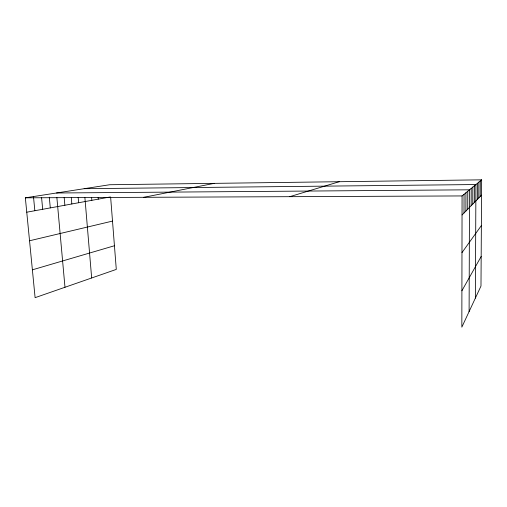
<?xml version="1.0" encoding="UTF-8"?>
<svg xmlns="http://www.w3.org/2000/svg" width="507" height="507" viewBox="0 0 507 507"><rect width="100%" height="100%" fill="white"/><g stroke="black" fill="none" stroke-linecap="round" stroke-linejoin="round"><path stroke-width="0.76" d="M481.65 179.833L462.073 195.936L461.839 327.167L480.985 286.056L481.65 179.833L109.664 184.738L25.35 197.819L35.103 297.666L116.293 269.407L110.615 196.893M464.006 212.959L464.051 194.314M465.895 211.039L465.946 192.755M467.714 209.195L467.771 191.253M469.102 311.577L469.526 189.808L56.454 192.996M471.149 205.709L471.212 188.42M472.771 204.061L472.841 187.077M474.337 202.47L474.413 185.784M475.37 298.122L475.927 184.542L84.143 188.699M477.353 199.416L477.436 183.3M478.798 197.939L478.887 182.102M480.199 196.52L480.294 180.948M461.902 290.777L481.175 256.472M461.972 252.632L481.365 225.571M462.042 214.955L481.555 195.144M289.731 196.684L339.246 181.709M32.385 269.832L114.436 245.743M29.545 240.774L112.51 221.09M143.798 197.312L214.246 183.357M26.757 212.199L109.854 197.033M25.35 197.819L462.073 195.936M33.481 196.558L34.837 210.722M41.587 197.66L42.683 209.29M49.306 197.204L50.294 207.902M56.866 197.515L64.985 287.266M64.167 197.381L64.864 205.24M71.303 197.762L71.842 203.966M78.167 197.375L78.629 202.73M84.91 197.755L91.659 277.982M91.59 197.343L91.837 200.322M98.143 197.584L98.269 199.143"/></g></svg>
